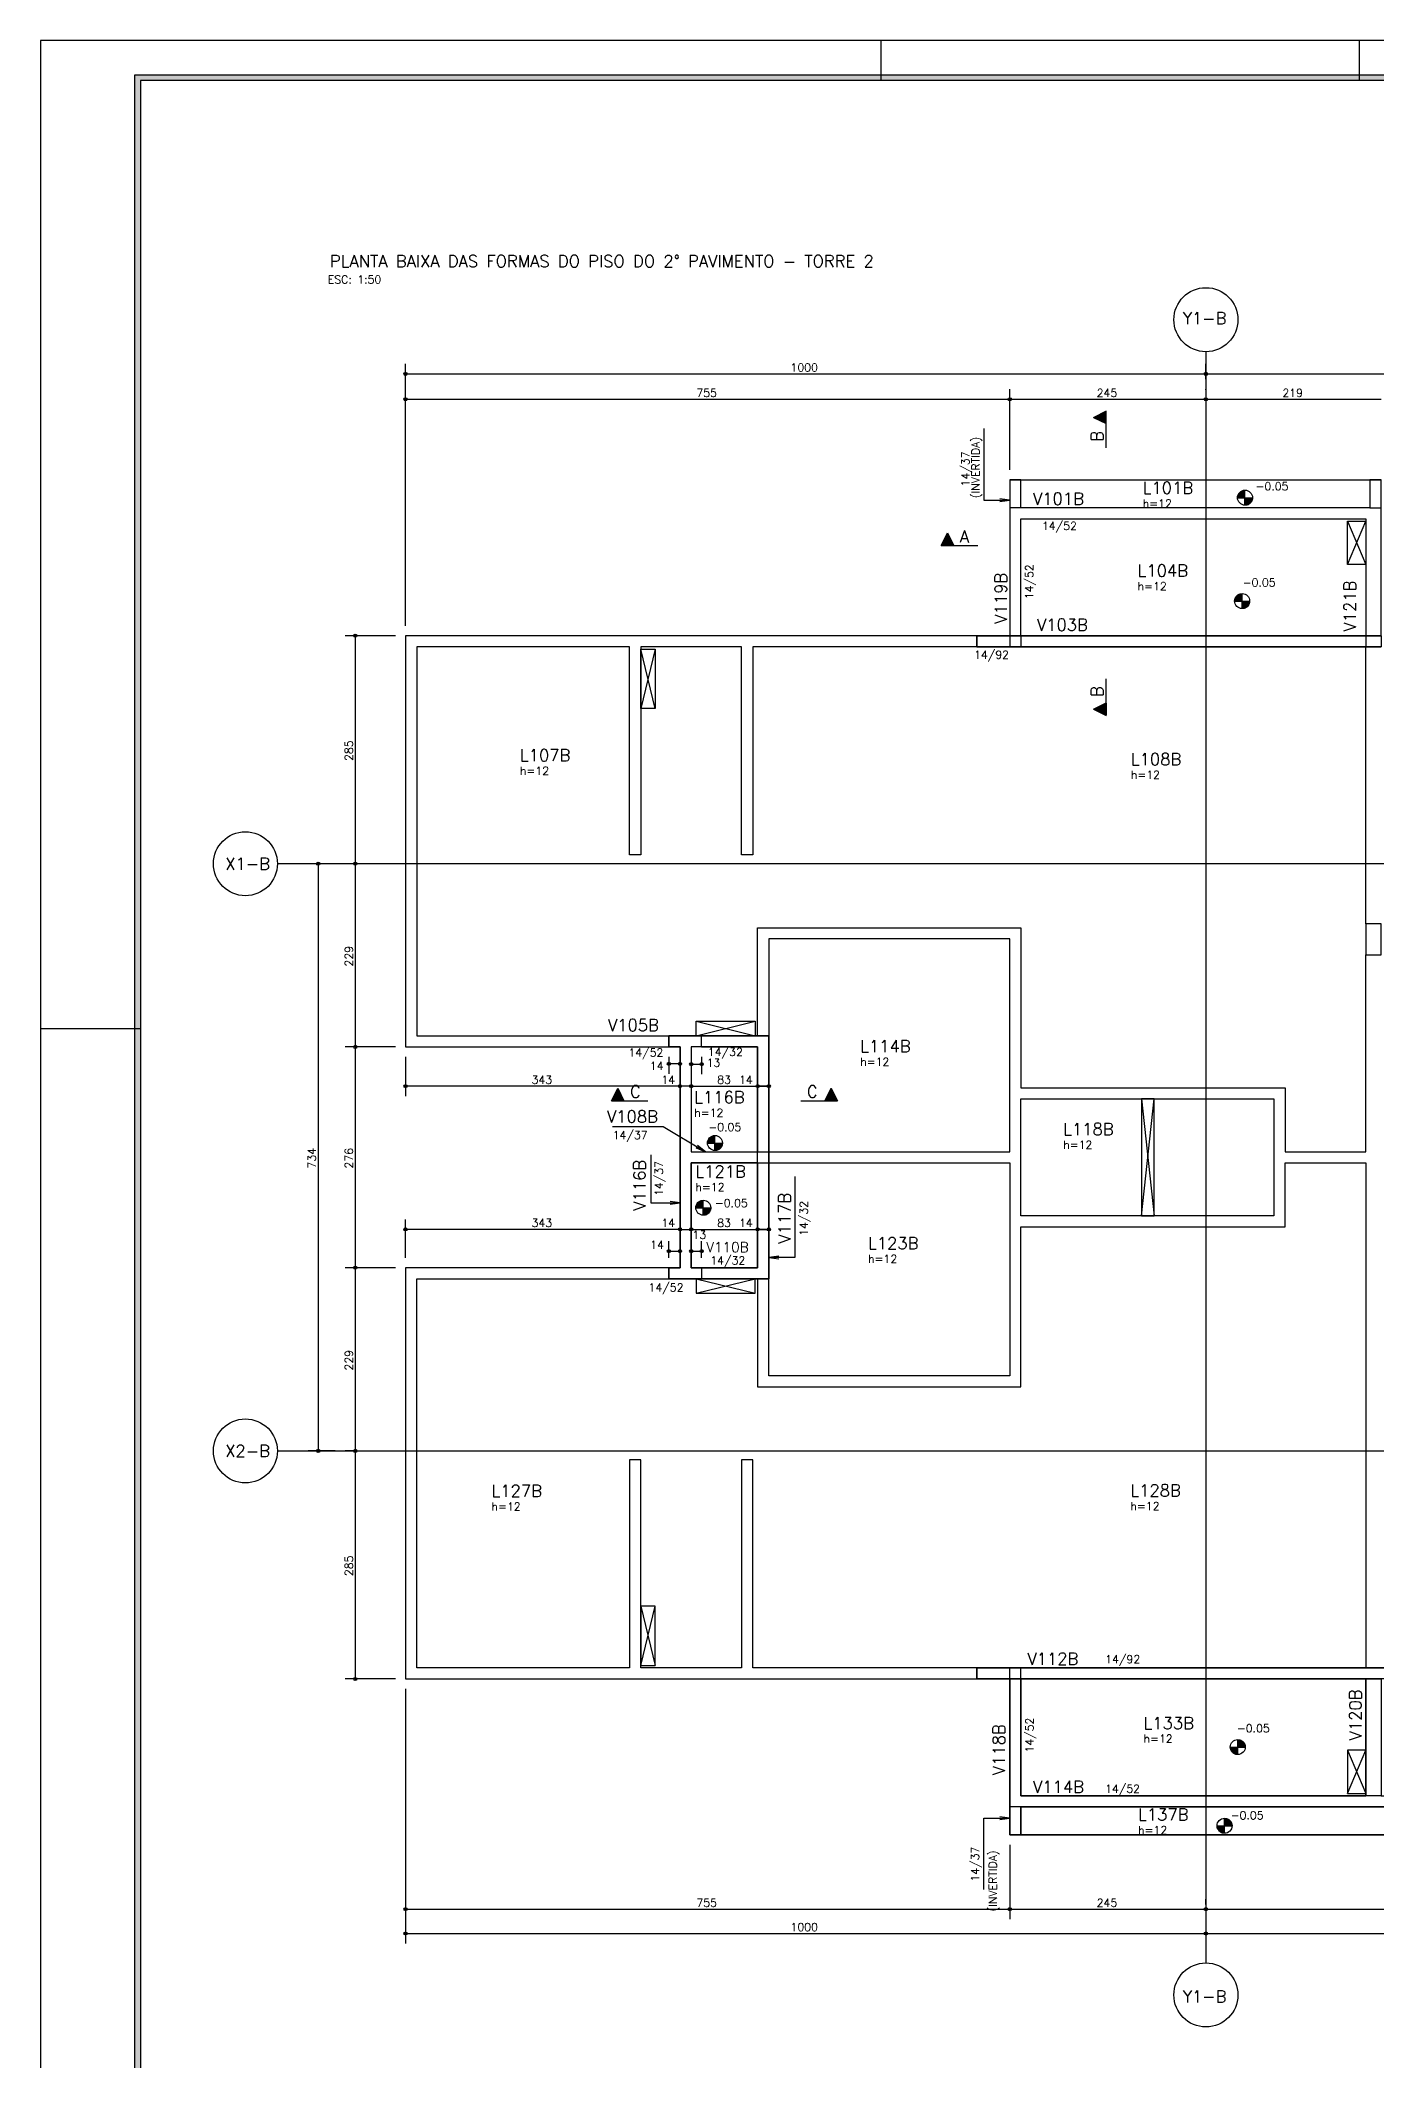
# Model space of a CAD drawing. Extents: x 187 to 6132, y 3709 to 7914.
# Drawn here: x 187 to 1856, y 5389 to 7914 of the extents above; entities that cross this region are included whole.
import ezdxf

# ---------------------------------------------------------------- set-up
doc = ezdxf.new("R2010")
doc.units = 0
doc.header["$LTSCALE"] = 100
doc.header["$MEASUREMENT"] = 0
doc.linetypes.add('ESTILO_TQS_0001', pattern=[0.85, 0.7, -0.15])
doc.linetypes.add('ESTILO_TQS_0002', pattern=[0.3, 0.2, -0.1])
doc.layers.get('0').update_dxf_attribs({"color": 245, "linetype": 'CONTINUOUS'})
for name, color, linetype in [('01', 7, 'CONTINUOUS'), ('10', 7, 'CONTINUOUS'), ('100', 7, 'CONTINUOUS'), ('104', 7, 'CONTINUOUS'), ('11', 7, 'CONTINUOUS'), ('13', 7, 'CONTINUOUS'), ('16', 5, 'CONTINUOUS'), ('18', 4, 'CONTINUOUS'), ('201', 7, 'ESTILO_TQS_0001'), ('210', 7, 'ESTILO_TQS_0002'), ('221', 102, 'CONTINUOUS'), ('223', 6, 'CONTINUOUS'), ('224', 7, 'CONTINUOUS'), ('4', 3, 'CONTINUOUS'), ('8', 7, 'CONTINUOUS')]:
    doc.layers.add(name, color=color, linetype=linetype)
doc.styles.get("Standard").update_dxf_attribs({"font": 'ROMANS.SHX'})

msp = doc.modelspace()

# ---------------------------------------------------------------- linework, layer by layer
for p, q in [((1236.530458, 7914.209975), (1236.530458, 7864.209975)), ((1834.030458, 7914.209975), (1834.030458, 7864.209975)), ((1684.195728, 7348.588259), (1691.443594, 7348.588259)), ((1684.72745, 7349.18286), (1691.443594, 7349.18286)), ((1685.362954, 7349.777542), (1691.443594, 7349.777542)), ((1686.1394, 7350.372143), (1691.443594, 7350.372143)), ((1687.132247, 7350.96678), (1691.443594, 7350.96678)), ((1688.556786, 7351.561417), (1691.443594, 7351.561417)), ((1691.443629, 7333.266963), (1691.443629, 7352.016963)), ((1691.443629, 7333.266963), (1691.443629, 7352.016963)), ((1682.068629, 7342.641963), (1700.818629, 7342.641963)), ((1682.091562, 7343.236564), (1691.443594, 7343.236564)), ((1682.144339, 7343.831201), (1691.443594, 7343.831201)), ((1682.239862, 7344.425838), (1691.443594, 7344.425838)), ((1682.375331, 7345.020474), (1691.443594, 7345.020474)), ((1682.552536, 7345.615075), (1691.443594, 7345.615075)), ((1682.774015, 7346.209748), (1691.443594, 7346.209748)), ((1683.043308, 7346.804349), (1691.443594, 7346.804349)), ((1683.365173, 7347.398986), (1691.443594, 7347.398986)), ((1683.74619, 7347.993623), (1691.443594, 7347.993623)), ((1691.443629, 7333.266963), (1691.443629, 7342.641963)), ((1691.443629, 7342.641963), (1700.818629, 7342.641963)), ((1691.443629, 7342.047326), (1700.798618, 7342.047326)), ((1691.443629, 7341.452689), (1700.742884, 7341.452689)), ((1691.443629, 7340.858053), (1700.647326, 7340.858053)), ((1691.443629, 7340.263416), (1700.511892, 7340.263416)), ((1691.443629, 7339.668815), (1700.334687, 7339.668815)), ((1691.443629, 7339.074178), (1700.113208, 7339.074178)), ((1691.443629, 7338.479541), (1699.843915, 7338.479541)), ((1691.443629, 7337.884904), (1699.52205, 7337.884904)), ((1691.443629, 7337.290268), (1699.141033, 7337.290268)), ((1691.443629, 7336.695622), (1698.69153, 7336.695622)), ((1691.443629, 7336.100985), (1698.159774, 7336.100985)), ((1691.443629, 7335.506393), (1697.524269, 7335.506393)), ((1691.443629, 7334.911747), (1696.747823, 7334.911747)), ((1691.443629, 7334.31711), (1695.754976, 7334.31711)), ((1691.443629, 7333.722474), (1694.330473, 7333.722474)), ((1691.898709, 7333.278015), (1691.443629, 7333.266963)), ((1692.578418, 7333.335896), (1691.898709, 7333.278015)), ((1693.253576, 7333.443337), (1692.578418, 7333.335896)), ((1694.317466, 7333.722474), (1693.253576, 7333.443337)), ((1695.745221, 7334.31711), (1694.317466, 7333.722474)), ((1696.741502, 7334.911747), (1695.745221, 7334.31711)), ((1697.518245, 7335.506393), (1696.741502, 7334.911747)), ((1698.15467, 7336.100985), (1697.518245, 7335.506393)), ((1698.684835, 7336.695622), (1698.15467, 7336.100985)), ((1699.135991, 7337.290268), (1698.684835, 7336.695622)), ((1699.52205, 7337.884904), (1699.135991, 7337.290268)), ((1699.843915, 7338.479541), (1699.52205, 7337.884904)), ((1700.113208, 7339.074178), (1699.843915, 7338.479541)), ((1700.334687, 7339.668815), (1700.113208, 7339.074178)), ((1700.511892, 7340.263416), (1700.334687, 7339.668815)), ((1700.647326, 7340.858053), (1700.511892, 7340.263416)), ((1700.742884, 7341.452689), (1700.647326, 7340.858053)), ((1700.798618, 7342.047326), (1700.742884, 7341.452689)), ((1700.818629, 7342.641963), (1700.798618, 7342.047326)), ((1685.024529, 7222.352905), (1687.911337, 7222.352905)), ((1687.911373, 7204.058451), (1687.911373, 7222.808451)), ((1687.911373, 7204.058451), (1687.911373, 7222.808451)), ((1678.536373, 7213.433451), (1697.286373, 7213.433451)), ((1678.559306, 7214.028052), (1687.911337, 7214.028052)), ((1678.612083, 7214.622689), (1687.911337, 7214.622689)), ((1678.707605, 7215.217326), (1687.911337, 7215.217326)), ((1678.843075, 7215.811962), (1687.911337, 7215.811962)), ((1679.020279, 7216.406563), (1687.911337, 7216.406563)), ((1679.241758, 7217.001236), (1687.911337, 7217.001236)), ((1679.511052, 7217.595837), (1687.911337, 7217.595837)), ((1679.832917, 7218.190474), (1687.911337, 7218.190474)), ((1680.213934, 7218.785111), (1687.911337, 7218.785111)), ((1680.663472, 7219.379747), (1687.911337, 7219.379747)), ((1681.195193, 7219.974348), (1687.911337, 7219.974348)), ((1681.830698, 7220.56903), (1687.911337, 7220.56903)), ((1682.607144, 7221.163631), (1687.911337, 7221.163631)), ((1683.59999, 7221.758268), (1687.911337, 7221.758268)), ((1687.911373, 7204.058451), (1687.911373, 7213.433451)), ((1687.911373, 7213.433451), (1697.286373, 7213.433451)), ((1687.911373, 7212.838814), (1697.266361, 7212.838814)), ((1687.911373, 7212.244177), (1697.210627, 7212.244177)), ((1687.911373, 7211.64954), (1697.115069, 7211.64954)), ((1687.911373, 7211.054904), (1696.979636, 7211.054904)), ((1687.911373, 7210.460303), (1696.802431, 7210.460303)), ((1687.911373, 7209.865666), (1696.580952, 7209.865666)), ((1687.911373, 7209.271029), (1696.311658, 7209.271029)), ((1687.911373, 7208.676392), (1695.989793, 7208.676392)), ((1687.911373, 7208.081755), (1695.608776, 7208.081755)), ((1687.911373, 7207.48711), (1695.159274, 7207.48711)), ((1687.911373, 7206.892473), (1694.627517, 7206.892473)), ((1687.911373, 7206.297881), (1693.992012, 7206.297881)), ((1687.911373, 7205.703235), (1693.215566, 7205.703235)), ((1687.911373, 7205.108598), (1692.22272, 7205.108598)), ((1687.911373, 7204.513961), (1690.798217, 7204.513961)), ((1688.366452, 7204.069503), (1687.911373, 7204.058451)), ((1689.046161, 7204.127384), (1688.366452, 7204.069503)), ((1689.72132, 7204.234825), (1689.046161, 7204.127384)), ((1690.78521, 7204.513961), (1689.72132, 7204.234825)), ((1692.212965, 7205.108598), (1690.78521, 7204.513961)), ((1693.209245, 7205.703235), (1692.212965, 7205.108598)), ((1693.985989, 7206.297881), (1693.209245, 7205.703235)), ((1694.622413, 7206.892473), (1693.985989, 7206.297881)), ((1695.152578, 7207.48711), (1694.622413, 7206.892473)), ((1695.603734, 7208.081755), (1695.152578, 7207.48711)), ((1695.989793, 7208.676392), (1695.603734, 7208.081755)), ((1696.311658, 7209.271029), (1695.989793, 7208.676392)), ((1696.580952, 7209.865666), (1696.311658, 7209.271029)), ((1696.802431, 7210.460303), (1696.580952, 7209.865666)), ((1696.979636, 7211.054904), (1696.802431, 7210.460303)), ((1697.115069, 7211.64954), (1696.979636, 7211.054904)), ((1697.210627, 7212.244177), (1697.115069, 7211.64954)), ((1697.266361, 7212.838814), (1697.210627, 7212.244177)), ((1697.286373, 7213.433451), (1697.266361, 7212.838814)), ((186.530458, 6679.209975), (311.530458, 6679.209975)), ((1020.847706, 6540.182958), (1029.247991, 6540.182958)), ((1021.169571, 6540.777595), (1029.247991, 6540.777595)), ((1021.550588, 6541.372232), (1029.247991, 6541.372232)), ((1022.000126, 6541.966869), (1029.247991, 6541.966869)), ((1022.531847, 6542.56147), (1029.247991, 6542.56147)), ((1023.167352, 6543.156151), (1029.247991, 6543.156151)), ((1023.943798, 6543.750752), (1029.247991, 6543.750752)), ((1024.936644, 6544.345389), (1029.247991, 6544.345389)), ((1026.361183, 6544.940026), (1029.247991, 6544.940026)), ((1029.248027, 6526.645572), (1029.248027, 6545.395572)), ((1029.248027, 6526.645572), (1029.248027, 6545.395572)), ((1019.873027, 6536.020572), (1038.623027, 6536.020572)), ((1019.89596, 6536.615173), (1029.247991, 6536.615173)), ((1019.948737, 6537.20981), (1029.247991, 6537.20981)), ((1020.044259, 6537.804447), (1029.247991, 6537.804447)), ((1020.179729, 6538.399084), (1029.247991, 6538.399084)), ((1020.356933, 6538.993685), (1029.247991, 6538.993685)), ((1020.578412, 6539.588357), (1029.247991, 6539.588357)), ((1029.248027, 6526.645572), (1029.248027, 6536.020572)), ((1029.248027, 6536.020572), (1038.623027, 6536.020572)), ((1029.248027, 6535.425935), (1038.603015, 6535.425935)), ((1029.248027, 6534.831299), (1038.547281, 6534.831299)), ((1029.248027, 6534.236662), (1038.451723, 6534.236662)), ((1029.248027, 6533.642025), (1038.31629, 6533.642025)), ((1029.248027, 6533.047424), (1038.139085, 6533.047424)), ((1029.248027, 6532.452787), (1037.917606, 6532.452787)), ((1029.248027, 6531.85815), (1037.648312, 6531.85815)), ((1029.248027, 6531.263514), (1037.326447, 6531.263514)), ((1029.248027, 6530.668877), (1036.94543, 6530.668877)), ((1029.248027, 6530.074231), (1036.495928, 6530.074231)), ((1029.248027, 6529.479594), (1035.964171, 6529.479594)), ((1029.248027, 6528.885002), (1035.328666, 6528.885002)), ((1029.248027, 6528.290356), (1034.55222, 6528.290356)), ((1029.248027, 6527.69572), (1033.559374, 6527.69572)), ((1029.248027, 6527.101083), (1032.134871, 6527.101083)), ((1029.703106, 6526.656624), (1029.248027, 6526.645572)), ((1030.382815, 6526.714505), (1029.703106, 6526.656624)), ((1031.057974, 6526.821946), (1030.382815, 6526.714505)), ((1032.121864, 6527.101083), (1031.057974, 6526.821946)), ((1033.549619, 6527.69572), (1032.121864, 6527.101083)), ((1034.545899, 6528.290356), (1033.549619, 6527.69572)), ((1035.322643, 6528.885002), (1034.545899, 6528.290356)), ((1035.959067, 6529.479594), (1035.322643, 6528.885002)), ((1036.489232, 6530.074231), (1035.959067, 6529.479594)), ((1036.940388, 6530.668877), (1036.489232, 6530.074231)), ((1037.326447, 6531.263514), (1036.940388, 6530.668877)), ((1037.648312, 6531.85815), (1037.326447, 6531.263514)), ((1037.917606, 6532.452787), (1037.648312, 6531.85815)), ((1038.139085, 6533.047424), (1037.917606, 6532.452787)), ((1038.31629, 6533.642025), (1038.139085, 6533.047424)), ((1038.451723, 6534.236662), (1038.31629, 6533.642025)), ((1038.547281, 6534.831299), (1038.451723, 6534.236662)), ((1038.603015, 6535.425935), (1038.547281, 6534.831299)), ((1038.623027, 6536.020572), (1038.603015, 6535.425935)), ((1014.650237, 6445.732374), (1014.650237, 6464.482374)), ((1014.650237, 6445.732374), (1014.650237, 6464.482374)), ((1005.275237, 6455.107374), (1024.025237, 6455.107374)), ((1005.29817, 6455.701975), (1014.650201, 6455.701975)), ((1005.350947, 6456.296612), (1014.650201, 6456.296612)), ((1005.446469, 6456.891249), (1014.650201, 6456.891249)), ((1005.581939, 6457.485886), (1014.650201, 6457.485886)), ((1005.759143, 6458.080487), (1014.650201, 6458.080487)), ((1005.980622, 6458.675159), (1014.650201, 6458.675159)), ((1006.249916, 6459.26976), (1014.650201, 6459.26976)), ((1006.571781, 6459.864397), (1014.650201, 6459.864397)), ((1006.952798, 6460.459034), (1014.650201, 6460.459034)), ((1007.402336, 6461.053671), (1014.650201, 6461.053671)), ((1007.934057, 6461.648272), (1014.650201, 6461.648272)), ((1008.569562, 6462.242953), (1014.650201, 6462.242953)), ((1009.346008, 6462.837554), (1014.650201, 6462.837554)), ((1010.338854, 6463.432191), (1014.650201, 6463.432191)), ((1011.763393, 6464.026828), (1014.650201, 6464.026828)), ((1014.650237, 6445.732374), (1014.650237, 6455.107374)), ((1014.650237, 6455.107374), (1024.025237, 6455.107374)), ((1014.650237, 6454.512737), (1024.005225, 6454.512737)), ((1014.650237, 6453.918101), (1023.949491, 6453.918101)), ((1014.650237, 6453.323464), (1023.853933, 6453.323464)), ((1014.650237, 6452.728827), (1023.718499, 6452.728827)), ((1014.650237, 6452.134226), (1023.541295, 6452.134226)), ((1014.650237, 6451.539589), (1023.319816, 6451.539589)), ((1014.650237, 6450.944952), (1023.050522, 6450.944952)), ((1014.650237, 6450.350316), (1022.728657, 6450.350316)), ((1014.650237, 6449.755679), (1022.34764, 6449.755679)), ((1014.650237, 6449.161033), (1021.898138, 6449.161033)), ((1014.650237, 6448.566396), (1021.366381, 6448.566396)), ((1014.650237, 6447.971804), (1020.730876, 6447.971804)), ((1014.650237, 6447.377158), (1019.95443, 6447.377158)), ((1014.650237, 6446.782522), (1018.961584, 6446.782522)), ((1014.650237, 6446.187885), (1017.537081, 6446.187885)), ((1015.105316, 6445.743426), (1014.650237, 6445.732374)), ((1015.785025, 6445.801307), (1015.105316, 6445.743426)), ((1016.460183, 6445.908748), (1015.785025, 6445.801307)), ((1017.524074, 6446.187885), (1016.460183, 6445.908748)), ((1018.951829, 6446.782522), (1017.524074, 6446.187885)), ((1019.948109, 6447.377158), (1018.951829, 6446.782522)), ((1020.724853, 6447.971804), (1019.948109, 6447.377158)), ((1021.361277, 6448.566396), (1020.724853, 6447.971804)), ((1021.891442, 6449.161033), (1021.361277, 6448.566396)), ((1022.342598, 6449.755679), (1021.891442, 6449.161033)), ((1022.728657, 6450.350316), (1022.342598, 6449.755679)), ((1023.050522, 6450.944952), (1022.728657, 6450.350316)), ((1023.319816, 6451.539589), (1023.050522, 6450.944952)), ((1023.541295, 6452.134226), (1023.319816, 6451.539589)), ((1023.718499, 6452.728827), (1023.541295, 6452.134226)), ((1023.853933, 6453.323464), (1023.718499, 6452.728827)), ((1023.949491, 6453.918101), (1023.853933, 6453.323464)), ((1024.005225, 6454.512737), (1023.949491, 6453.918101)), ((1024.025237, 6455.107374), (1024.005225, 6454.512737)), ((1682.452387, 5771.655328), (1682.452387, 5790.405328)), ((1682.452387, 5771.655328), (1682.452387, 5790.405328)), ((1682.452387, 5789.949817), (1685.339231, 5789.949817)), ((1682.452387, 5789.355181), (1686.763734, 5789.355181)), ((1682.452387, 5788.760544), (1687.756581, 5788.760544)), ((1682.452387, 5788.165898), (1688.533027, 5788.165898)), ((1682.452387, 5787.571306), (1689.168531, 5787.571306)), ((1682.452387, 5786.976669), (1689.700288, 5786.976669)), ((1682.452387, 5786.382023), (1690.149791, 5786.382023)), ((1682.452387, 5785.787387), (1690.530807, 5785.787387)), ((1682.452387, 5785.19275), (1690.852672, 5785.19275)), ((1682.452387, 5784.598113), (1691.121966, 5784.598113)), ((1682.452387, 5784.003476), (1691.343445, 5784.003476)), ((1682.452387, 5783.408875), (1691.52065, 5783.408875)), ((1682.452387, 5782.814238), (1691.656083, 5782.814238)), ((1673.077387, 5781.030328), (1691.827387, 5781.030328)), ((1673.10032, 5780.435727), (1682.452351, 5780.435727)), ((1673.153097, 5779.84109), (1682.452351, 5779.84109)), ((1673.248619, 5779.246453), (1682.452351, 5779.246453)), ((1673.384089, 5778.651817), (1682.452351, 5778.651817)), ((1673.561293, 5778.057216), (1682.452351, 5778.057216)), ((1673.782772, 5777.462543), (1682.452351, 5777.462543)), ((1674.052066, 5776.867942), (1682.452351, 5776.867942)), ((1674.373931, 5776.273305), (1682.452351, 5776.273305)), ((1674.754948, 5775.678668), (1682.452351, 5775.678668)), ((1675.204486, 5775.084032), (1682.452351, 5775.084032)), ((1675.736207, 5774.489431), (1682.452351, 5774.489431)), ((1676.371712, 5773.894749), (1682.452351, 5773.894749)), ((1677.148158, 5773.300148), (1682.452351, 5773.300148)), ((1678.141004, 5772.705511), (1682.452351, 5772.705511)), ((1679.565544, 5772.110874), (1682.452351, 5772.110874)), ((1682.452387, 5782.219602), (1691.751642, 5782.219602)), ((1682.452387, 5781.624965), (1691.807375, 5781.624965)), ((1656.562469, 5682.609592), (1675.312469, 5682.609592)), ((1656.585402, 5682.014991), (1665.937433, 5682.014991)), ((1665.937469, 5673.234592), (1665.937469, 5691.984592)), ((1665.937469, 5673.234592), (1665.937469, 5691.984592)), ((1665.937469, 5691.529082), (1668.824313, 5691.529082)), ((1665.937469, 5690.934445), (1670.248816, 5690.934445)), ((1665.937469, 5690.339808), (1671.241662, 5690.339808)), ((1665.937469, 5689.745162), (1672.018108, 5689.745162)), ((1665.937469, 5689.15057), (1672.653613, 5689.15057)), ((1665.937469, 5688.555933), (1673.18537, 5688.555933)), ((1665.937469, 5687.961288), (1673.634872, 5687.961288)), ((1665.937469, 5687.366651), (1674.015889, 5687.366651)), ((1665.937469, 5686.772014), (1674.337754, 5686.772014)), ((1665.937469, 5686.177377), (1674.607048, 5686.177377)), ((1665.937469, 5685.58274), (1674.828527, 5685.58274)), ((1665.937469, 5684.988139), (1675.005731, 5684.988139)), ((1665.937469, 5684.393503), (1675.141165, 5684.393503)), ((1665.937469, 5683.798866), (1675.236723, 5683.798866)), ((1665.937469, 5683.204229), (1675.292457, 5683.204229)), ((1656.638179, 5681.420354), (1665.937433, 5681.420354)), ((1656.733701, 5680.825718), (1665.937433, 5680.825718)), ((1656.869171, 5680.231081), (1665.937433, 5680.231081)), ((1657.046375, 5679.63648), (1665.937433, 5679.63648)), ((1657.267854, 5679.041807), (1665.937433, 5679.041807)), ((1657.537148, 5678.447206), (1665.937433, 5678.447206)), ((1657.859013, 5677.852569), (1665.937433, 5677.852569)), ((1658.24003, 5677.257932), (1665.937433, 5677.257932)), ((1658.689568, 5676.663296), (1665.937433, 5676.663296)), ((1659.221289, 5676.068695), (1665.937433, 5676.068695)), ((1659.856794, 5675.474013), (1665.937433, 5675.474013)), ((1660.63324, 5674.879412), (1665.937433, 5674.879412)), ((1661.626086, 5674.284775), (1665.937433, 5674.284775)), ((1663.050625, 5673.690139), (1665.937433, 5673.690139))]:
    msp.add_line(p, q)
for points in [[(186.530458, 3709.209975), (6131.530458, 3709.209975), (6131.530458, 7914.209975), (186.530458, 7914.209975), (186.530458, 3709.209975)], [(6081.530458, 3759.209975), (6081.530458, 3752.209975), (304.530458, 3752.209975), (304.530458, 7871.209975), (6081.530458, 7871.209975), (6081.530458, 7864.209975), (311.530458, 7864.209975), (311.530458, 3759.209975), (6081.530458, 3759.209975)], [(311.530458, 3759.209975), (6081.530458, 3759.209975), (6081.530458, 7864.209975), (311.530458, 7864.209975), (311.530458, 3759.209975)]]:
    msp.add_lwpolyline(points)
for centre in [(1691.443629, 7342.641963), (1687.911373, 7213.433451), (1029.248027, 6536.020572), (1014.650237, 6455.107374), (1682.452387, 5781.030328), (1665.937469, 5682.609592)]:
    msp.add_circle(centre, 9.375)
for points in [[(311.530458, 7864.209975), (304.530458, 3752.209975), (304.530458, 7871.209975)], [(311.530458, 7864.209975), (304.530458, 7871.209975), (6081.530458, 7871.209975)], [(311.530458, 7864.209975), (311.530458, 3759.209975), (304.530458, 3752.209975)], [(311.530458, 7864.209975), (6081.530458, 7871.209975), (6081.530458, 7864.209975)]]:
    msp.add_solid(points)
at = {"layer": '01'}
for p, q in [((1411.596, 7365.126), (1847.595874, 7365.126)), ((1411.596, 7330.126), (1397.596, 7330.126)), ((1847.595874, 7330.126464), (1861.595874, 7330.126464)), ((1397.595874, 7170.126464), (642.595874, 7170.126464)), ((642.595874, 7170.126464), (642.595874, 6656.126464)), ((922.595874, 7156.126464), (656.595874, 7156.126464)), ((656.595874, 7156.126464), (656.595874, 6670.126464)), ((922.595874, 6896.126464), (922.595874, 7156.126464)), ((1062.595874, 7156.126464), (936.595874, 7156.126464)), ((936.595874, 7156.126464), (936.595874, 6896.126464)), ((1062.595874, 6896.126464), (1062.595874, 7156.126464)), ((1842.595874, 7156.126464), (1076.595874, 7156.126464)), ((1076.595874, 7156.126464), (1076.595874, 6896.126464)), ((1842.595874, 6810.126464), (1842.595874, 7156.126464)), ((936.595874, 6896.126464), (922.595874, 6896.126464)), ((1076.595874, 6896.126464), (1062.595874, 6896.126464)), ((1082.595874, 6670.126464), (1082.595874, 6805.126464)), ((1082.595874, 6805.126464), (1411.595874, 6805.126464)), ((1411.595874, 6805.126464), (1411.595874, 6605.126464)), ((1842.595874, 6525.126464), (1842.595874, 6771.126464)), ((656.595874, 6670.126464), (1082.595874, 6670.126464)), ((642.595874, 6656.126464), (985.59588, 6656.126464)), ((1012.595874, 6656.126464), (999.596006, 6656.126464)), ((1411.595874, 6605.126464), (1741.595874, 6605.126464)), ((1741.595874, 6605.126464), (1741.595874, 6525.126464)), ((1096.595874, 6511.126464), (1096.595874, 6525.126464)), ((1741.595874, 6525.126464), (1842.595874, 6525.126464)), ((985.59588, 6380.126464), (642.595874, 6380.126464)), ((642.595874, 6380.126464), (642.595874, 5866.126464)), ((642.595874, 5866.126464), (1397.595874, 5866.126464)), ((1411.595874, 5706.126), (1397.596, 5706.126)), ((1411.596, 5671.126), (2297.596, 5671.126))]:
    msp.add_line(p, q, dxfattribs=at)
for points in [[(1397.596, 7365.126), (1397.596, 7323.126)], [(1397.596, 7365.126), (1411.596, 7365.126)], [(1847.595874, 7365.126), (1861.595874, 7365.126)], [(1397.596, 7323.126), (1397.596, 7170.126)], [(1847.595874, 7330.126), (1411.596, 7330.126)], [(1411.596, 7316.126), (1842.595874, 7316.126)], [(1411.596, 7170.126), (1411.596, 7316.126)], [(1842.595874, 7316.126), (1842.595874, 7170.126)], [(1397.596, 7170.126), (1356.596, 7170.126)], [(1356.596, 7170.126), (1356.596, 7156.126)], [(1356.596, 7156.126), (1404.596, 7156.126)], [(1411.596, 7170.126), (1397.596, 7170.126)], [(1404.596, 7156.126), (1861.595874, 7156.126)], [(1842.595874, 7170.126), (1411.596, 7170.126)], [(1861.595874, 7170.126), (1842.595874, 7170.126)], [(1096.595874, 6791.126464), (1096.595874, 6525.126464), (1397.595874, 6525.126464), (1397.595874, 6791.126464), (1096.595874, 6791.126464)], [(992.596006, 6670.126), (971.596, 6670.126)], [(971.596, 6670.126), (971.596, 6656.126)], [(1096.596, 6670.126), (992.596006, 6670.126)], [(1096.596, 6518.126), (1096.596, 6670.126)], [(971.596, 6656.126), (985.596006, 6656.126)], [(985.596006, 6656.126), (985.596006, 6518.126)], [(1012.595874, 6656.126), (1082.596, 6656.126)], [(1082.596, 6656.126), (1082.596, 6525.126)], [(1727.595874, 6445.126464), (1411.595874, 6445.126464), (1411.595874, 6591.126464), (1727.595874, 6591.126464), (1727.595874, 6445.126464)], [(985.596006, 6518.126), (985.596006, 6380.126)], [(1082.596, 6511.126), (1082.596, 6525.126)], [(1096.596, 6366.126), (1096.596, 6518.126)], [(936.595874, 6140.126464), (922.595874, 6140.126464), (922.595874, 5880.126464), (656.595874, 5880.126464), (656.595874, 6366.126464), (1082.595874, 6366.126464), (1082.595874, 6231.126464), (1411.595874, 6231.126464), (1411.595874, 6431.126464), (1741.595874, 6431.126464), (1741.595874, 6511.126464), (1842.595874, 6511.126464), (1842.595874, 5880.126464), (1076.595874, 5880.126464), (1076.595874, 6140.126464), (1062.595874, 6140.126464), (1062.595874, 5880.126464), (936.595874, 5880.126464), (936.595874, 6140.126464)], [(1082.596, 6511.126), (1082.596, 6380.126)], [(1096.595874, 6245.126464), (1096.595874, 6511.126464), (1397.595874, 6511.126464), (1397.595874, 6245.126464), (1096.595874, 6245.126464)], [(985.596006, 6380.126), (971.596, 6380.126)], [(971.596, 6380.126), (971.596, 6366.126)], [(971.596, 6366.126), (992.596006, 6366.126)], [(992.596006, 6366.126), (1096.596, 6366.126)], [(1082.596, 6380.126), (999.596006, 6380.126)], [(1404.596, 5880.126), (1356.596, 5880.126)], [(1356.596, 5880.126), (1356.596, 5866.126)], [(1356.596, 5866.126), (1397.596, 5866.126)], [(1397.596, 5866.126), (1397.596, 5713.126)], [(1411.596, 5866.126), (1397.596, 5866.126)], [(1852.095874, 5880.126), (1404.596, 5880.126)], [(1411.596, 5720.126), (1411.596, 5866.126)], [(1411.596, 5866.126), (1842.595874, 5866.126)], [(1842.595874, 5866.126), (1842.595874, 5720.126)], [(1861.595874, 5866.126), (1842.595874, 5866.126)], [(2311.596, 5880.126), (1852.095874, 5880.126)], [(1397.596, 5713.126), (1397.596, 5671.126)], [(1842.595874, 5720.126), (1411.596, 5720.126)], [(1411.596, 5706.126), (1852.095874, 5706.126)], [(1852.095874, 5706.126), (2297.596, 5706.126)], [(1397.596, 5671.126), (1411.596, 5671.126)]]:
    msp.add_lwpolyline(points, dxfattribs=at)
at = {"layer": '100'}
for points in [[(1861.595874, 7323.126), (1861.595874, 7365.126), (1847.595874, 7365.126), (1847.595874, 7330.126), (1411.596, 7330.126), (1411.596, 7365.126), (1397.596, 7365.126), (1397.596, 7323.126), (1397.596, 7170.126), (1411.596, 7170.126), (1411.596, 7316.126), (1842.595874, 7316.126), (1842.595874, 7170.126), (1861.595874, 7170.126), (1861.595874, 7323.126)], [(1861.595874, 7170.126), (1861.595874, 7156.126), (1404.596, 7156.126), (1356.596, 7156.126), (1356.596, 7170.126), (1411.596, 7170.126), (1861.595874, 7170.126)], [(1082.596, 6511.126464), (999.596006, 6511.126464), (999.596006, 6380.126464), (1082.596, 6380.126464), (1082.596, 6427.998188), (1096.595874, 6427.998188), (1096.595874, 6366.126464), (971.596, 6366.126464), (971.596, 6380.126929), (985.596006, 6380.126929), (985.596006, 6656.126464), (971.596, 6656.126464), (971.596, 6670.126464), (1096.596, 6670.126464), (1096.596126, 6607.095785), (1082.596126, 6607.095785), (1082.596, 6656.126464), (999.596006, 6656.126464), (999.596006, 6525.126464), (1082.596, 6525.126464), (1082.596, 6606.995785), (1096.595874, 6606.995785), (1096.595874, 6428.098188), (1082.596, 6428.098188), (1082.596, 6511.126464)], [(1397.596, 5866.126), (1356.596, 5866.126), (1356.596, 5880.126), (1404.596, 5880.126), (2311.596, 5880.126), (2311.596, 5866.126), (1397.596, 5866.126)], [(2311.596, 5866.126), (2311.596, 5720.126), (2347.596, 5720.126), (2347.596, 5706.126), (2311.596, 5706.126), (2311.596, 5671.126), (2297.596, 5671.126), (2297.596, 5706.126), (1852.095874, 5706.126), (1411.596, 5706.126), (1411.596, 5671.126), (1397.596, 5671.126), (1397.596, 5713.126), (1397.596, 5866.126), (1411.596, 5866.126), (1411.596, 5720.126), (1842.595874, 5720.126), (1842.595874, 5866.126), (1861.595874, 5866.126), (1861.595874, 5720.126), (2297.596, 5720.126), (2297.596, 5866.126), (2311.596, 5866.126)]]:
    msp.add_lwpolyline(points, dxfattribs=at)
at = {"layer": '104'}
for points in [[(1411.595874, 7365.126464), (1847.595874, 7365.126464), (1847.595874, 7330.126464), (1411.595874, 7330.126464), (1411.595874, 7365.126464)], [(1411.595874, 7316.126464), (1842.595874, 7316.126464), (1842.595874, 7170.126464), (1411.595874, 7170.126464), (1411.595874, 7316.126464)], [(999.595881, 6525.126464), (1082.595881, 6525.126464), (1082.595881, 6656.126464), (999.595881, 6656.126464), (999.595881, 6525.126464)], [(999.595881, 6511.126464), (1082.595881, 6511.126464), (1082.595881, 6380.126464), (999.595881, 6380.126464), (999.595881, 6511.126464)], [(1842.595874, 5720.126464), (1411.595874, 5720.126464), (1411.595874, 5866.126464), (1842.595874, 5866.126464), (1842.595874, 5720.126464)], [(1411.595874, 5706.126464), (2297.595874, 5706.126464), (2297.595874, 5671.126464), (1411.595874, 5671.126464), (1411.595874, 5706.126464)]]:
    msp.add_lwpolyline(points, dxfattribs=at)
at = {"layer": '18'}
for p, q in [((1642.595874, 7525.126464), (1642.595874, 5511.126464)), ((4486.595874, 6885.126464), (482.595874, 6885.126464)), ((482.595874, 6151.126464), (4486.595874, 6151.126464))]:
    msp.add_line(p, q, dxfattribs=at)
for centre in [(1642.595874, 7565.126464), (442.595874, 6885.126464), (442.595874, 6151.126464), (1642.595874, 5471.126464)]:
    msp.add_circle(centre, 40, dxfattribs=at)
at = {"layer": '201'}
for points in [[(1411.596, 7330.126), (1411.596, 7365.126)], [(1847.595874, 7365.126), (1847.595874, 7330.126)], [(1411.596, 5671.126), (1411.596, 5706.126)]]:
    msp.add_lwpolyline(points, dxfattribs=at)
at = {"layer": '210'}
for p, q in [((1397.596, 7170.126), (1397.596, 7156.126)), ((1411.596, 7170.126), (1411.596, 7156.126)), ((1842.595874, 7170.126), (1842.595874, 7156.126464)), ((1012.595874, 6656.126464), (1012.595874, 6670.126464)), ((1082.595881, 6525.126464), (1096.595874, 6525.126464)), ((1082.595881, 6511.126464), (1096.595874, 6511.126464)), ((1012.59588, 6380.126464), (1012.59588, 6366.126464)), ((1397.595874, 5866.126464), (1397.595874, 5880.126)), ((1411.596, 5866.126), (1411.596, 5880.126)), ((1861.595874, 5720.126464), (1842.595874, 5720.126464))]:
    msp.add_line(p, q, dxfattribs=at)
at = {"layer": '221', "color": 11, "linetype": 'Continuous'}
for p, q in [((642.595874, 7182.626464), (642.595874, 7509.86242)), ((1642.595874, 7490.600662), (1642.595874, 7509.86242)), ((1642.595874, 7490.600662), (1642.595874, 7509.86242)), ((642.595874, 7497.36242), (1642.595874, 7497.36242)), ((642.595874, 7182.626464), (642.595874, 7478.100662)), ((1397.595874, 7377.626464), (1397.595874, 7478.100662)), ((1397.595874, 7377.626464), (1397.595874, 7478.100662)), ((1642.595874, 7497.36242), (3326.595874, 7497.36242)), ((1642.595874, 7477.626464), (1642.595874, 7478.100662)), ((1642.595874, 7477.626464), (1642.595874, 7478.100662)), ((642.595874, 7465.600662), (1397.595874, 7465.600662)), ((1397.595874, 7465.600662), (1642.595874, 7465.600662)), ((1642.595874, 7465.600662), (1861.595874, 7465.600662)), ((630.095874, 7170.126464), (567.40558, 7170.126464)), ((579.90558, 7170.126464), (579.90558, 6885.126464)), ((617.595874, 6885.126464), (521.09899, 6885.126464)), ((533.59899, 6885.126464), (533.59899, 6151.126464)), ((630.095874, 6885.126464), (567.40558, 6885.126464)), ((630.095874, 6885.126464), (567.40558, 6885.126464)), ((579.90558, 6885.126464), (579.90558, 6656.126464)), ((630.095874, 6656.126464), (567.40558, 6656.126464)), ((630.095874, 6656.126464), (567.40558, 6656.126464)), ((579.90558, 6656.126464), (579.90558, 6380.126464)), ((642.595874, 6643.626464), (642.595874, 6594.595785)), ((971.596, 6643.626), (971.596, 6622.483989)), ((999.596006, 6643.626464), (999.596006, 6622.036257)), ((1012.595874, 6643.626), (1012.595874, 6622.036257)), ((985.59588, 6634.983989), (971.596, 6634.983989)), ((985.59588, 6638.629562), (985.59588, 6622.483989)), ((999.596006, 6634.536257), (1012.595874, 6634.536257)), ((999.596006, 6616.020122), (999.596006, 6594.595785)), ((1082.596037, 6625.777391), (1082.596037, 6594.595785)), ((1096.595874, 6624.406499), (1096.595874, 6594.595785)), ((985.596006, 6607.095785), (642.595874, 6607.095785)), ((985.596006, 6609.536257), (985.596006, 6594.595785)), ((985.596006, 6609.536257), (985.596006, 6594.595785)), ((999.596006, 6607.095785), (985.596006, 6607.095785)), ((999.596006, 6609.536257), (999.596006, 6594.595785)), ((999.596006, 6607.095785), (1082.596037, 6607.095785)), ((1082.596037, 6607.095785), (1096.595874, 6607.095785)), ((1082.596037, 6595.821738), (1082.596037, 6594.595785)), ((642.595874, 6392.626464), (642.595874, 6440.598188)), ((985.59588, 6439.365445), (985.59588, 6440.598188)), ((985.596006, 6428.865445), (985.596006, 6440.598188)), ((1082.596, 6438.848666), (1082.596, 6440.598188)), ((1082.596, 6438.848666), (1082.596, 6440.598188)), ((985.596006, 6428.098188), (642.595874, 6428.098188)), ((985.59588, 6428.098188), (999.596006, 6428.098188)), ((999.596006, 6428.098188), (1082.596, 6428.098188)), ((999.596006, 6416.227446), (999.596006, 6415.598188)), ((999.596006, 6416.227446), (999.596006, 6415.598188)), ((1082.596, 6428.098188), (1096.596, 6428.098188)), ((1096.596, 6429.626), (1096.596, 6415.598188)), ((971.596, 6392.626929), (971.596, 6413.350501)), ((971.596, 6400.850501), (985.596006, 6400.850501)), ((985.596006, 6392.626929), (985.596006, 6413.350501)), ((999.596006, 6392.626464), (999.596006, 6413.350501)), ((999.596006, 6400.850501), (1012.59588, 6400.850501)), ((1012.59588, 6392.626), (1012.59588, 6413.350501)), ((630.095874, 6380.126464), (567.40558, 6380.126464)), ((630.095874, 6380.126464), (567.40558, 6380.126464)), ((579.90558, 6380.126464), (579.90558, 6151.126464)), ((554.90558, 6151.126464), (521.09899, 6151.126464)), ((581.770172, 6151.126464), (567.40558, 6151.126464)), ((581.770172, 6151.126464), (567.40558, 6151.126464)), ((579.90558, 6151.126464), (579.90558, 5866.126464)), ((630.095874, 5866.126464), (567.40558, 5866.126464)), ((642.595874, 5853.626464), (642.595874, 5565.881882)), ((642.595874, 5853.626464), (642.595874, 5535.451585)), ((1397.595874, 5658.626464), (1397.595874, 5565.881882)), ((1397.595874, 5658.626464), (1397.595874, 5565.881882)), ((1642.595874, 5584.115244), (1642.595874, 5590.881882)), ((1642.595874, 5584.115244), (1642.595874, 5590.881882)), ((642.595874, 5578.381882), (1397.595874, 5578.381882)), ((1397.595874, 5578.381882), (1642.595874, 5578.381882)), ((1642.595874, 5578.381882), (2311.596, 5578.381882)), ((1642.595874, 5578.381882), (1642.595874, 5535.451585)), ((1642.595874, 5578.381882), (1642.595874, 5535.451585)), ((642.595874, 5547.951585), (1642.595874, 5547.951585)), ((1642.595874, 5547.951585), (3326.595874, 5547.951585))]:
    msp.add_line(p, q, dxfattribs=at)
for points in [[(1365.215487, 7428.944581), (1365.215487, 7339.666448), (1397.595874, 7339.666448), (1385.202813, 7338.034871), (1397.595874, 7339.666448), (1385.202813, 7341.298025)], [(1365.215487, 7428.944581), (1365.215487, 7339.666448), (1397.595874, 7339.666448), (1385.202813, 7338.034871), (1397.595874, 7339.666448), (1385.202813, 7341.298025)], [(901.37828, 6556.593663), (964.422647, 6556.593663), (1017.389565, 6525.126464), (1005.901593, 6530.053583), (1017.389565, 6525.126464), (1007.568268, 6532.859002)], [(949.350624, 6521.315582), (949.350624, 6461.188732), (985.596006, 6461.188732), (973.202945, 6459.557155), (985.596006, 6461.188732), (973.202945, 6462.82031)], [(1129.035721, 6494.269252), (1129.035721, 6392.768485), (1096.595874, 6392.768485), (1108.988934, 6394.400063), (1096.595874, 6392.768485), (1108.988934, 6391.136908)], [(1365.215613, 5602.847867), (1365.215613, 5692.126), (1397.596, 5692.126), (1385.202939, 5690.494423), (1397.596, 5692.126), (1385.202939, 5693.757577)], [(1365.215613, 5602.847867), (1365.215613, 5692.126), (1397.596, 5692.126), (1385.202939, 5690.494423), (1397.596, 5692.126), (1385.202939, 5693.757577)]]:
    msp.add_lwpolyline(points, dxfattribs=at)
for centre, radius in [((642.595874, 7497.36242), 2), ((642.595874, 7497.36242), 1), ((1642.595874, 7497.36242), 2), ((1642.595874, 7497.36242), 2), ((1642.595874, 7497.36242), 1), ((1642.595874, 7497.36242), 1), ((642.595874, 7465.600662), 2), ((642.595874, 7465.600662), 1), ((1397.595874, 7465.600662), 2), ((1397.595874, 7465.600662), 2), ((1397.595874, 7465.600662), 1), ((1397.595874, 7465.600662), 1), ((1642.595874, 7465.600662), 2), ((1642.595874, 7465.600662), 2), ((1642.595874, 7465.600662), 1), ((1642.595874, 7465.600662), 1), ((579.90558, 7170.126464), 2), ((579.90558, 7170.126464), 1), ((533.59899, 6885.126464), 2), ((533.59899, 6885.126464), 1), ((579.90558, 6885.126464), 2), ((579.90558, 6885.126464), 2), ((579.90558, 6885.126464), 1), ((579.90558, 6885.126464), 1), ((579.90558, 6656.126464), 2), ((579.90558, 6656.126464), 2), ((579.90558, 6656.126464), 1), ((579.90558, 6656.126464), 1), ((971.596, 6634.983989), 2), ((971.596, 6634.983989), 1), ((985.59588, 6634.983989), 2), ((985.59588, 6634.983989), 1), ((999.596006, 6634.536257), 2), ((999.596006, 6634.536257), 1), ((1012.595874, 6634.536257), 2), ((1012.595874, 6634.536257), 1), ((642.595874, 6607.095785), 2), ((642.595874, 6607.095785), 1), ((985.596006, 6607.095785), 2), ((985.596006, 6607.095785), 2), ((985.596006, 6607.095785), 1), ((985.596006, 6607.095785), 1), ((999.596006, 6607.095785), 2), ((999.596006, 6607.095785), 2), ((999.596006, 6607.095785), 1), ((999.596006, 6607.095785), 1), ((1082.596037, 6607.095785), 2), ((1082.596037, 6607.095785), 2), ((1082.596037, 6607.095785), 1), ((1082.596037, 6607.095785), 1), ((1096.595874, 6607.095785), 2), ((1096.595874, 6607.095785), 1), ((642.595874, 6428.098188), 2), ((642.595874, 6428.098188), 1), ((985.59588, 6428.098188), 2), ((985.596006, 6428.098188), 2), ((985.59588, 6428.098188), 1), ((985.596006, 6428.098188), 1), ((999.596006, 6428.098188), 2), ((999.596006, 6428.098188), 2), ((999.596006, 6428.098188), 1), ((999.596006, 6428.098188), 1), ((1082.596, 6428.098188), 2), ((1082.596, 6428.098188), 2), ((1082.596, 6428.098188), 1), ((1082.596, 6428.098188), 1), ((1096.596, 6428.098188), 2), ((1096.596, 6428.098188), 1), ((971.596, 6400.850501), 2), ((971.596, 6400.850501), 1), ((985.596006, 6400.850501), 2), ((985.596006, 6400.850501), 1), ((999.596006, 6400.850501), 2), ((999.596006, 6400.850501), 1), ((1012.59588, 6400.850501), 2), ((1012.59588, 6400.850501), 1), ((579.90558, 6380.126464), 2), ((579.90558, 6380.126464), 2), ((579.90558, 6380.126464), 1), ((579.90558, 6380.126464), 1), ((533.59899, 6151.126464), 2), ((533.59899, 6151.126464), 1), ((579.90558, 6151.126464), 2), ((579.90558, 6151.126464), 2), ((579.90558, 6151.126464), 1), ((579.90558, 6151.126464), 1), ((579.90558, 5866.126464), 2), ((579.90558, 5866.126464), 1), ((642.595874, 5578.381882), 2), ((642.595874, 5578.381882), 1), ((1397.595874, 5578.381882), 2), ((1397.595874, 5578.381882), 2), ((1397.595874, 5578.381882), 1), ((1397.595874, 5578.381882), 1), ((1642.595874, 5578.381882), 2), ((1642.595874, 5578.381882), 2), ((1642.595874, 5578.381882), 1), ((1642.595874, 5578.381882), 1), ((642.595874, 5547.951585), 2), ((642.595874, 5547.951585), 1), ((1642.595874, 5547.951585), 2), ((1642.595874, 5547.951585), 2), ((1642.595874, 5547.951585), 1), ((1642.595874, 5547.951585), 1)]:
    msp.add_circle(centre, radius, dxfattribs=at)
at = {"layer": '223'}
for p, q in [((1819.595874, 7259.126464), (1842.595874, 7313.126464)), ((1819.595874, 7313.126464), (1842.595874, 7259.126464)), ((954.601635, 7153.126464), (936.601635, 7079.126464)), ((954.601635, 7079.126464), (936.601635, 7153.126464)), ((1005.595874, 6688.126464), (1079.595874, 6670.126464)), ((1005.595874, 6670.126464), (1079.595874, 6688.126464)), ((1562.091588, 6445.126464), (1578.091589, 6591.126464)), ((1562.091588, 6591.126464), (1578.091589, 6445.126464)), ((1005.595874, 6348.126464), (1079.595874, 6366.126464)), ((1005.595874, 6366.126464), (1079.595874, 6348.126464)), ((936.601635, 5957.126464), (954.601635, 5883.126464)), ((936.601635, 5883.126464), (954.601635, 5957.126464)), ((1819.595874, 5777.126464), (1842.595874, 5723.126464)), ((1819.595874, 5723.126464), (1842.595874, 5777.126464))]:
    msp.add_line(p, q, dxfattribs=at)
for points in [[(1819.595874, 7313.126464), (1842.595874, 7313.126464), (1842.595874, 7259.126464), (1819.595874, 7259.126464), (1819.595874, 7313.126464)], [(936.601635, 7153.126464), (954.601635, 7153.126464), (954.601635, 7079.126464), (936.601635, 7079.126464), (936.601635, 7153.126464)], [(1005.595874, 6688.126464), (1079.595874, 6688.126464), (1079.595874, 6670.126464), (1005.595874, 6670.126464), (1005.595874, 6688.126464)], [(1562.091588, 6445.126464), (1578.091589, 6445.126464), (1578.091589, 6591.126464), (1562.091588, 6591.126464), (1562.091588, 6445.126464)], [(1005.595874, 6348.126464), (1079.595874, 6348.126464), (1079.595874, 6366.126464), (1005.595874, 6366.126464), (1005.595874, 6348.126464)], [(936.601635, 5883.126464), (954.601635, 5883.126464), (954.601635, 5957.126464), (936.601635, 5957.126464), (936.601635, 5883.126464)], [(1819.595874, 5723.126464), (1842.595874, 5723.126464), (1842.595874, 5777.126464), (1819.595874, 5777.126464), (1819.595874, 5723.126464)]]:
    msp.add_lwpolyline(points, dxfattribs=at)
at = {"layer": '224'}
for p, q in [((1502.359061, 7442.94668), (1517.915261, 7450.724778)), ((1502.505385, 7442.94668), (1517.850083, 7450.618991)), ((1515.522011, 7436.43838), (1515.522011, 7449.454908)), ((1516.718634, 7435.840054), (1516.718634, 7450.053257)), ((1517.850048, 7405.126464), (1517.850048, 7450.618991)), ((1517.915261, 7405.126464), (1517.915261, 7450.724778)), ((1502.359061, 7442.94668), (1517.850083, 7435.201171)), ((1502.505425, 7442.94668), (1517.850048, 7435.274333)), ((1503.555684, 7442.421544), (1503.555684, 7443.471809)), ((1504.752311, 7441.823252), (1504.752311, 7444.070115)), ((1505.948974, 7441.224931), (1505.948974, 7444.668437)), ((1507.145597, 7440.626624), (1507.145597, 7445.266728)), ((1508.342225, 7440.028313), (1508.342225, 7445.865001)), ((1509.53892, 7439.429968), (1509.545936, 7446.466888)), ((1510.735475, 7438.831696), (1510.735475, 7447.06159)), ((1511.932098, 7438.233384), (1511.932098, 7447.659899)), ((1513.128761, 7437.635035), (1513.128761, 7448.258274)), ((1514.325384, 7437.036709), (1514.325384, 7448.85659)), ((1311.99756, 7282.940387), (1319.775658, 7298.496587)), ((1312.103347, 7283.005565), (1319.775658, 7298.350264)), ((1319.775658, 7298.496587), (1327.521167, 7283.005565)), ((1319.775658, 7298.350224), (1327.448005, 7283.005601)), ((1311.99756, 7282.940387), (1357.595874, 7282.940387)), ((1312.103347, 7283.005601), (1357.595874, 7283.005601)), ((1312.669081, 7284.137015), (1326.882284, 7284.137015)), ((1313.26743, 7285.333638), (1326.283958, 7285.333638)), ((1313.865748, 7286.530265), (1325.685629, 7286.530265)), ((1314.464064, 7287.726888), (1325.087303, 7287.726888)), ((1315.062439, 7288.923551), (1324.488954, 7288.923551)), ((1315.660748, 7290.120174), (1323.890642, 7290.120174)), ((1316.25545, 7291.309713), (1323.29237, 7291.316728)), ((1316.857336, 7292.513424), (1322.694025, 7292.513424)), ((1317.45561, 7293.710051), (1322.095714, 7293.710051)), ((1318.053901, 7294.906674), (1321.497407, 7294.906674)), ((1318.652223, 7296.103337), (1320.899086, 7296.103337)), ((1319.250529, 7297.299964), (1320.300794, 7297.299964)), ((1517.850048, 7070.633937), (1517.850048, 7116.126464)), ((1517.915261, 7070.528151), (1517.915261, 7116.126464)), ((1502.359061, 7078.306249), (1517.850083, 7086.051758)), ((1502.359061, 7078.306249), (1517.915261, 7070.528151)), ((1502.505385, 7078.306249), (1517.850083, 7070.633937)), ((1502.505425, 7078.306249), (1517.850048, 7085.978596)), ((1503.555684, 7077.78112), (1503.555684, 7078.831385)), ((1504.752311, 7077.182814), (1504.752311, 7079.429677)), ((1505.948974, 7076.584492), (1505.948974, 7080.027997)), ((1507.145597, 7075.986201), (1507.145597, 7080.626305)), ((1508.342225, 7075.387927), (1508.342225, 7081.224615)), ((1509.545936, 7074.78604), (1509.53892, 7081.822961)), ((1510.735475, 7074.191339), (1510.735475, 7082.421232)), ((1511.932098, 7073.59303), (1511.932098, 7083.019545)), ((1513.128761, 7072.994654), (1513.128761, 7083.617894)), ((1514.325384, 7072.396339), (1514.325384, 7084.21622)), ((1515.522011, 7071.798021), (1515.522011, 7084.814549)), ((1516.718634, 7071.199672), (1516.718634, 7085.412875)), ((899.997575, 6588.825872), (907.775673, 6604.382072)), ((900.103361, 6588.891049), (907.775673, 6604.235748)), ((901.267445, 6591.219122), (914.283972, 6591.219122)), ((901.865763, 6592.415749), (913.685644, 6592.415749)), ((902.464078, 6593.612372), (913.087318, 6593.612372)), ((903.062454, 6594.809035), (912.488969, 6594.809035)), ((903.660763, 6596.005658), (911.890656, 6596.005658)), ((904.255464, 6597.195197), (911.292385, 6597.202212)), ((904.857351, 6598.398908), (910.694039, 6598.398908)), ((905.455624, 6599.595535), (910.095729, 6599.595535)), ((906.053916, 6600.792158), (909.497421, 6600.792158)), ((906.652238, 6601.988821), (908.899101, 6601.988821)), ((907.250544, 6603.185449), (908.300809, 6603.185449)), ((907.775673, 6604.382072), (915.521181, 6588.891049)), ((907.775673, 6604.235708), (915.44802, 6588.891085)), ((1166.67058, 6588.891049), (1174.416089, 6604.382072)), ((1166.743742, 6588.891085), (1174.416089, 6604.235708)), ((1167.907789, 6591.219122), (1180.924317, 6591.219122)), ((1168.506118, 6592.415749), (1180.325999, 6592.415749)), ((1169.104444, 6593.612372), (1179.727684, 6593.612372)), ((1169.702793, 6594.809035), (1179.129308, 6594.809035)), ((1170.301106, 6596.005658), (1178.530999, 6596.005658)), ((1170.899377, 6597.202212), (1177.936298, 6597.195197)), ((1171.497723, 6598.398908), (1177.334411, 6598.398908)), ((1172.096033, 6599.595535), (1176.736137, 6599.595535)), ((1172.694341, 6600.792158), (1176.137846, 6600.792158)), ((1173.292661, 6601.988821), (1175.539524, 6601.988821)), ((1173.890953, 6603.185449), (1174.941218, 6603.185449)), ((1174.416089, 6604.382072), (1182.194187, 6588.825872)), ((1174.416089, 6604.235748), (1182.088401, 6588.891049)), ((899.997575, 6588.825872), (945.595888, 6588.825872)), ((900.103361, 6588.891085), (945.595888, 6588.891085)), ((900.669096, 6590.022499), (914.882299, 6590.022499)), ((1136.595874, 6588.891085), (1182.088401, 6588.891085)), ((1136.595874, 6588.825872), (1182.194187, 6588.825872)), ((1167.309463, 6590.022499), (1181.522666, 6590.022499))]:
    msp.add_line(p, q, dxfattribs=at)
for points in [[(1517.850048, 7450.618973), (1502.505425, 7442.94668), (1517.850048, 7435.274333), (1517.850048, 7450.618973)], [(1312.103365, 7283.005601), (1319.775658, 7298.350224), (1327.448005, 7283.005601), (1312.103365, 7283.005601)], [(1517.850048, 7070.633955), (1502.505425, 7078.306249), (1517.850048, 7085.978596), (1517.850048, 7070.633955)], [(900.103379, 6588.891085), (907.775673, 6604.235708), (915.44802, 6588.891085), (900.103379, 6588.891085)], [(1182.088383, 6588.891085), (1174.416089, 6604.235708), (1166.743742, 6588.891085), (1182.088383, 6588.891085)]]:
    msp.add_lwpolyline(points, dxfattribs=at)
at = {"layer": '4'}
msp.add_lwpolyline([(1842.595874, 6771.126464), (1861.595874, 6771.126464), (1861.595874, 6810.126464), (1842.595874, 6810.126464), (1842.595874, 6771.126464)], dxfattribs=at)

# ---------------------------------------------------------------- texts
for s, p in [('ESC: 1:50', (545.534626, 7610.372563)), ('-0.05', (1704.605747, 7351.898664)), ('-0.05', (1688.550014, 7231.635493)), ('-0.05', (1020.934852, 6550.865683)), ('-0.05', (1029.04679, 6455.915121)), ('-0.05', (1681.261241, 5799.427213)), ('-0.05', (1673.530709, 5690.593846))]:
    msp.add_text(s, height=10).set_placement(p)
at = {"layer": '10', "linetype": 'Continuous'}
for s, p in [('L101B', (1563.682492, 7347.385939)), ('L104B', (1557.283269, 7243.939875)), ('L107B', (785.579272, 7013.196132)), ('L108B', (1548.865583, 7008.318904)), ('L114B', (1210.722472, 6649.546719)), ('L116B', (1003.354422, 6585.808541)), ('L118B', (1464.338371, 6545.905606)), ('L121B', (1004.848992, 6492.925512)), ('L123B', (1220.476929, 6403.246663)), ('L127B', (750.087073, 6093.619879)), ('L128B', (1548.300252, 6094.272212)), ('L133B', (1564.682063, 5803.486297)), ('L137B', (1557.871831, 5689.205515))]:
    msp.add_text(s, height=15, dxfattribs=at).set_placement(p)
at = {"layer": '11', "linetype": 'Continuous'}
for s, rotation, p in [('14/37', 90, (1347.137048, 7356.649958)), ('14/52', 360, (1437.75, 7302.3376)), ('14/52', 90, (1427.014196, 7215.653399)), ('14/92', 360, (1352.922689, 7141.398241)), ('14/37', 90, (964.215831, 6469.731317)), ('14/32', 90, (1145.207813, 6419.870564)), ('14/92', 360, (1516.828379, 5885.808492)), ('14/52', 90, (1427.262387, 5774.016369)), ('14/37', 90, (1359.191383, 5612.742587))]:
    msp.add_text(s, height=10, rotation=rotation, dxfattribs=at).set_placement(p)
at = {"layer": '11'}
for p in [(1359.941299, 7341.884191), (1381.215719, 5575.208445)]:
    msp.add_text('(INVERTIDA)', height=10, rotation=90, dxfattribs=at).set_placement(p)
at = {"layer": '11', "linetype": 'Continuous'}
for s, p in [('14/52', (921.090337, 6644.097474)), ('14/32', (1020.422341, 6644.790488)), ('14/37', (901.411098, 6540.934221)), ('14/32', (1023.390763, 6384.285184)), ('14/52', (946.261935, 6350.493593)), ('14/52', (1516.596, 5723.876))]:
    msp.add_text(s, height=10, dxfattribs=at).set_placement(p)
at = {"layer": '13', "linetype": 'Continuous'}
for p in [(1563.682492, 7330.385939), (1557.283269, 7226.939875), (785.579272, 6996.196132), (1548.865583, 6991.318904), (1210.722472, 6632.546719), (1003.354422, 6568.808541), (1464.338371, 6528.905606), (1004.848992, 6475.925512), (1220.476929, 6386.246663), (750.087073, 6076.619879), (1548.300252, 6077.272212), (1564.682063, 5786.486297), (1557.871831, 5672.205515)]:
    msp.add_text('h=12', height=10, dxfattribs=at).set_placement(p)
at = {"layer": '16'}
msp.add_text('PLANTA BAIXA DAS FORMAS DO PISO DO 2%%d PAVIMENTO - TORRE 2', height=15, dxfattribs=at).set_placement((548.225319, 7630.79581))
at = {"layer": '18'}
for s, p in [('Y1-B', (1613.640735, 7559.513441)), ('X1-B', (417.290088, 6877.627814)), ('X2-B', (417.290088, 6143.627814)), ('Y1-B', (1613.640735, 5461.739487))]:
    msp.add_text(s, height=15, dxfattribs=at).set_placement(p)
at = {"layer": '221', "color": 11, "linetype": 'Continuous'}
for s, p in [('1000', (1123.595874, 7500.36242)), ('755', (1006.095874, 7468.600662)), ('245', (1506.095874, 7468.600662)), ('219', (1738.095874, 7468.600662)), ('13', (1018.846549, 6631.368973)), ('343', (800.09594, 6610.095785)), ('14', (947.927559, 6627.446915)), ('14', (962.262676, 6610.095785)), ('83', (1032.096022, 6610.095785)), ('14', (1059.262707, 6610.095785)), ('343', (800.09594, 6431.098188)), ('14', (962.26255, 6431.098188)), ('83', (1032.096003, 6431.098188)), ('14', (1059.26267, 6431.098188)), ('14', (948.26267, 6403.850501)), ('13', (1001.165547, 6416.231919)), ('755', (1006.095874, 5581.381882)), ('245', (1506.095874, 5581.381882)), ('1000', (1123.595874, 5550.951585))]:
    msp.add_text(s, height=10, dxfattribs=at).set_placement(p)
for s, p in [('285', (576.90558, 7013.626464)), ('229', (576.90558, 6756.626464)), ('734', (530.59899, 6504.126464)), ('276', (576.90558, 6504.126464)), ('229', (576.90558, 6251.626464)), ('285', (576.90558, 5994.626464))]:
    msp.add_text(s, height=10, rotation=90, dxfattribs=at).set_placement(p)
at = {"layer": '224'}
for p in [(1514.165261, 7412.626464), (1514.165261, 7093.626464)]:
    msp.add_text('B', height=15, rotation=90, dxfattribs=at).set_placement(p)
for s, p in [('A', (1335.095874, 7286.690387)), ('C', (923.095888, 6592.706299)), ('C', (1144.095874, 6592.706299))]:
    msp.add_text(s, height=15, dxfattribs=at).set_placement(p)
at = {"layer": '8', "linetype": 'Continuous'}
for s, rotation, p in [('V101B', 360, (1426.596, 7333.876)), ('V119B', 90, (1393.846, 7185.126)), ('V121B', 90, (1829.934963, 7175.404869)), ('V103B', 360, (1431.49707, 7176.326535)), ('V105B', 360, (895.539116, 6675.900594)), ('V116B', 90, (942.547597, 6451.537256)), ('V117B', 90, (1123.770777, 6410.288277)), ('V112B', 360, (1419.596, 5883.876)), ('V120B', 90, (1836.820764, 5789.402314)), ('V118B', 90, (1391.618241, 5745.948073))]:
    msp.add_text(s, height=15, rotation=rotation, dxfattribs=at).set_placement(p)
for s, height, p in [('V108B', 15, (894.345352, 6561.621575)), ('V110B', 12.5, (1018.37848, 6399.545075)), ('V114B', 15, (1426.596, 5723.876))]:
    msp.add_text(s, height=height, dxfattribs=at).set_placement(p)

doc.saveas('drawing.dxf')
